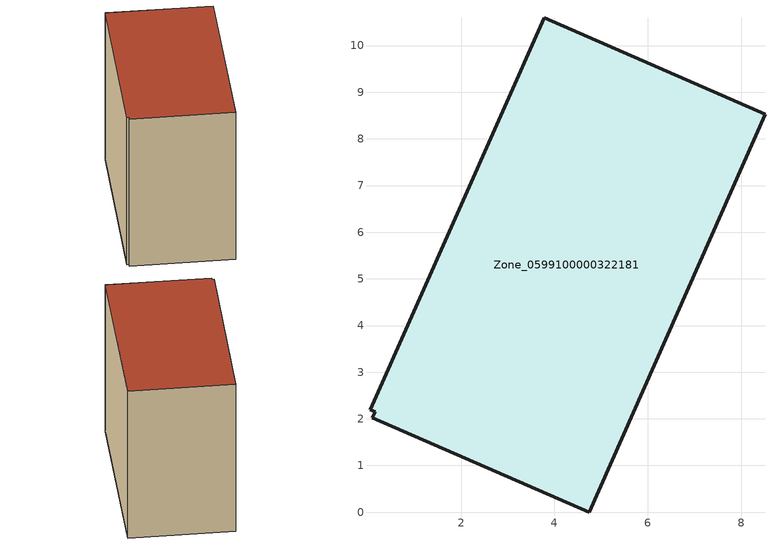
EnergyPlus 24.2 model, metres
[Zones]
Zone_0599100000322181
 floor ground (C_G): 0.09,2.03 0.16,2.15 0.06,2.2 3.78,10.59 8.51,8.53 4.75,0 z0
 wall outside (C_F): 4.75,0 8.51,8.53 3.78,10.59 0.06,2.2 0.16,2.15 0.09,2.03 4.75,0 z0:8.31
 roof outside (C_R): 0.16,2.15 0.09,2.03 4.75,0 8.51,8.53 3.78,10.59 0.06,2.2 z8.31
[BUILDING]
Pand.0599100000322181: North Axis=0; Terrain=City; Loads Convergence Tolerance Value=0.04; Temperature Convergence Tolerance Value=0.4; Solar Distribution=FullExterior; Maximum Number of Warmup Days=25; Minimum Number of Warmup Days=1
[Site:Location]
Rotterdam.The.Hague.AP_ZH_NLD Design_Conditions: Latitude=51.96; Longitude=4.45; Time Zone=1; Elevation=-4.5
[SITE:GROUNDTEMPERATURE:BUILDINGSURFACE]
18, 18, 18, 18, 18, 18, 18, 18, 18, 18, 18, 18
[MATERIAL] Thermal Absorptance=0.9; Solar Absorptance=0.7; Visible Absorptance=0.7
Name | Roughness | Thickness | Conductivity | Density | Specific Heat
G.TI.1975-1991 | MediumSmooth | 0.15 | 0.288461 | 540 | 1210
F.TI.1975-1991 | Rough | 0.3 | 0.230769 | 1920 | 840
R.TI.1975-1991 | MediumRough | 0.2 | 0.153846 | 1500 | 1000
[CONSTRUCTION]
C_G: G.TI.1975-1991
C_F: F.TI.1975-1991
C_R: R.TI.1975-1991
[ZONE]
Zone_0599100000322181: Type=1; Multiplier=1; Ceiling Height=Autocalculate; Volume=Autocalculate; Floor Area=autocalculate; Part of Total Floor Area=Yes
[ZONEINFILTRATION:DESIGNFLOWRATE]
Infil_Zone_0599100000322181: Zone or ZoneList or Space or SpaceList=Zone_0599100000322181; Schedule=AlwaysOn; Design Flow Rate Calculation Method=Flow/Area; Flow Rate per Floor Area=0.003; Constant Term Coefficient=1; Temperature Term Coefficient=0; Velocity Term Coefficient=0; Velocity Squared Term Coefficient=0
[HVACTEMPLATE:ZONE:IDEALLOADSAIRSYSTEM]
Zone_0599100000322181: Maximum Heating Supply Air Temperature=50; Minimum Cooling Supply Air Temperature=13; Maximum Heating Supply Air Humidity Ratio=0.0156; Minimum Cooling Supply Air Humidity Ratio=0.0077; Heating Limit=NoLimit; Cooling Limit=NoLimit; Dehumidification Control Type=ConstantSensibleHeatRatio; Cooling Sensible Heat Ratio=0.7; Dehumidification Setpoint=60; Humidification Control Type=None; Humidification Setpoint=30; Outdoor Air Method=None; Outdoor Air Flow Rate per Person=0.00944; Outdoor Air Flow Rate per Zone Floor Area=0; Outdoor Air Flow Rate per Zone=0; Demand Controlled Ventilation Type=None; Outdoor Air Economizer Type=NoEconomizer; Heat Recovery Type=None; Sensible Heat Recovery Effectiveness=0.7; Latent Heat Recovery Effectiveness=0.65
[ZONECONTROL:THERMOSTAT]
ThermostatControl_Zone_0599100000322181: Zone or ZoneList=Zone_0599100000322181; Control Type Schedule=DualSetpointControlType; Control 1=Thermostat_Zone_0599100000322181; Temperature Difference Between Cutout And Setpoint=0
[THERMOSTATSETPOINT:DUALSETPOINT]
Thermostat_Zone_0599100000322181: Heating Setpoint Temperature Schedule=HeatingSetpoint_Zone_0599100000322181; Cooling Setpoint Temperature Schedule=CoolingSetpoint_Zone_0599100000322181
[SCHEDULE:COMPACT]
HeatingSetpoint_Zone_0599100000322181: Through: 12/31, For: AllDays, Until: 24:00, 21
CoolingSetpoint_Zone_0599100000322181: Through: 12/31, For: AllDays, Until: 24:00, 24
DualSetpointControlType: Through: 12/31, For: AllDays, Until: 24:00, 4
AlwaysOn: Through: 12/31, For: AllDays, Until: 24:00, 1
